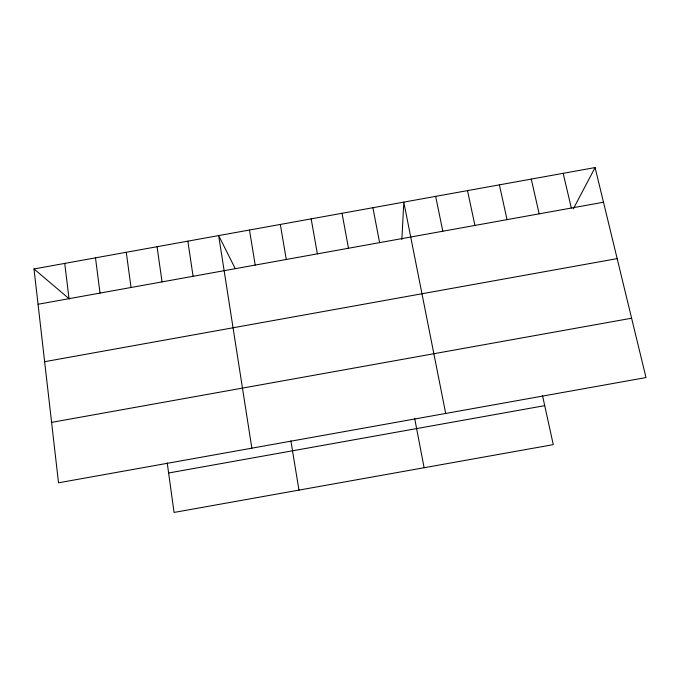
<?xml version="1.0" encoding="UTF-8"?>
<svg xmlns="http://www.w3.org/2000/svg" width="680" height="680" viewBox="0 0 680 680"><rect width="100%" height="100%" fill="white"/><g stroke="black" fill="none" stroke-linecap="round" stroke-linejoin="round"><path stroke-width="1.02" d="M401.863 239.462L403.809 202.13L445.697 413.44M573.325 208.853L595.085 167.56L34 268.957L58.522 482.8L646 377.561L595.085 167.56M38.046 304.266L603.491 202.232M44.633 361.7L617.159 258.621M51.595 422.382L631.61 318.214M168.623 472.991L544.714 405.646M34 268.957L69.377 298.962M235.203 268.541L218.662 235.586L251.847 448.171M563.167 173.332L571.327 208.037M531.267 179.095L539.172 213.834M499.383 184.858L507.042 219.64M542.538 395.726L553.274 444.635L174.063 512.439L167.237 462.952M467.508 190.621L474.921 225.437M435.65 196.375L442.816 231.225M414.707 418.625L424.116 467.729M372.912 207.714L379.593 242.632M342.04 213.291L348.475 248.251M311.168 218.875L317.373 253.861M280.322 224.442L286.28 259.471M290.861 440.81L298.979 490.101M249.483 230.019L255.204 265.081M187.85 241.153L193.086 276.293M157.055 246.721L162.053 281.894M126.268 252.288L131.028 287.487M95.497 257.848L100.019 293.089M64.745 263.406L69.028 298.681"/></g></svg>
